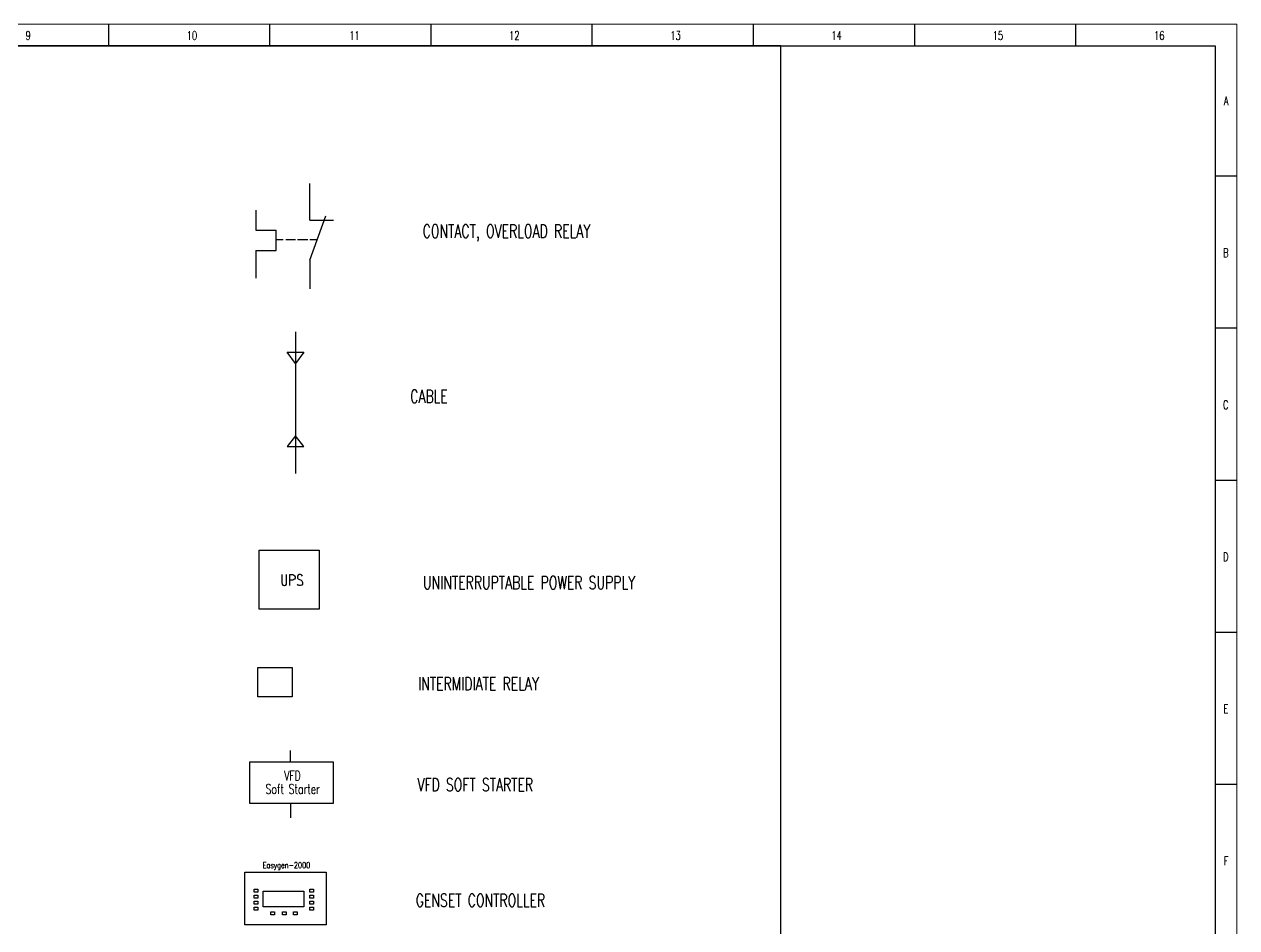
# Model space of a CAD drawing. Header units: millimetres. Extents: x 3292726 to 9250865, y 4220571 to 4816317.
# Drawn here: x 3738059 to 4133169, y 4522017 to 4816317 of the extents above; entities that cross this region are included whole.
import ezdxf
from ezdxf.enums import TextEntityAlignment as Align

# ---------------------------------------------------------------- set-up
doc = ezdxf.new("R2010")
doc.units = ezdxf.units.MM
for name, color, linetype in [('Default', 7, 'Continuous'), ('ELECTRICAL', 7, 'Continuous'), ('FREE-TEXT', 7, 'Continuous'), ('TEG BORDER', 7, 'Continuous')]:
    doc.layers.add(name, color=color, linetype=linetype)
doc.styles.add('HZTXT', font='simplexs.shx', dxfattribs={"width": 0.7, "bigfont": 'hztxt.shx'})
doc.styles.get("Standard").update_dxf_attribs({"font": 'romanc.SHX', "width": 0.75, "bigfont": 'hztxt.shx'})
doc.styles.add('TEG BORDER', font='txt_qlt.shx', dxfattribs={"width": 0.7, "bigfont": 'hztxt.shx'})

# ---------------------------------------------------------------- blocks, each defined once
blk = doc.blocks.new('TEG BORDER A2')
for p, q in [((334.12, 420), (334.12, 415)), ((371.25, 420), (371.25, 415)), ((408.37, 420), (408.37, 415)), ((445.5, 420), (445.5, 415)), ((482.62, 420), (482.62, 415)), ((519.75, 420), (519.75, 415)), ((556.87, 420), (556.87, 415)), ((594, 385), (589, 385)), ((594, 350), (589, 350)), ((594, 315), (589, 315)), ((594, 280), (589, 280)), ((594, 245), (589, 245))]:
    blk.add_line(p, q)
at = {"linetype": 'Continuous'}
blk.add_line((489, 415), (5, 415), dxfattribs=at)
at = {"color": 5, "lineweight": 15}
blk.add_lwpolyline([(0, 420), (594, 420), (594, 0), (0, 0)], close=True, dxfattribs=at)
blk.add_lwpolyline([(5, 415), (589, 415), (589, 5), (5, 5)], close=True)
at = {"layer": 'TEG BORDER'}
blk.add_line((489, 116), (489, 415), dxfattribs=at)
at = {"char_height": 2, "width": 2, "style": 'TEG BORDER'}
for s, insert, attachment_point in [('9', (315.05, 418.41), 1), ('\\pi2.2204e-016;10', (352.17, 418.41), 1), ('\\pi0.3;11', (389.3, 418.41), 1), ('\\pi2.2204e-016;12', (426.42, 418.41), 1), ('\\pi2.2204e-016;13', (463.55, 418.41), 1), ('\\pi-0.033333;14', (500.67, 418.41), 1), ('\\pi2.2204e-016;15', (537.8, 418.41), 1), ('\\pi0.033333;16', (574.92, 418.41), 1), ('A', (592.09, 403.39), 3), ('B', (592.09, 368.39), 3), ('C', (592.09, 333.39), 3), ('D', (592.09, 298.39), 3), ('E', (592.09, 263.39), 3), ('F', (592.09, 228.39), 3)]:
    blk.add_mtext(s, dxfattribs=dict(at, insert=insert, attachment_point=attachment_point))

msp = doc.modelspace()

# ---------------------------------------------------------------- linework, layer by layer
at = {"layer": 'Default', "color": 7, "linetype": 'Continuous', "lineweight": -3}
for points in [[(3831104, 4752521), (3831104, 4764418)], [(3813486, 4755724), (3813486, 4749203)], [(3831104, 4739479), (3836366, 4753893)], [(3831104, 4752521), (3838883, 4752521)], [(3813486, 4749203), (3820121, 4749203)], [(3813486, 4742568), (3820121, 4742568), (3820121, 4749203)], [(3822409, 4746114), (3820121, 4746114)], [(3826413, 4746114), (3823324, 4746114)], [(3830417, 4746114), (3827100, 4746114)], [(3833506, 4746114), (3831104, 4746114)], [(3813486, 4742568), (3813486, 4733645)], [(3831104, 4739479), (3831104, 4730098)], [(3826413, 4716136), (3826413, 4670033)], [(3823782, 4709501), (3829159, 4709501), (3826413, 4705840), (3823782, 4709501)], [(3823782, 4678728), (3829159, 4678728), (3826413, 4682274), (3823782, 4678728)], [(3814630, 4645022), (3834192, 4645022), (3834192, 4625803), (3814630, 4625803), (3814630, 4645022)], [(3821952, 4637128), (3821952, 4634497), (3822066, 4633925), (3822295, 4633582), (3822752, 4633468), (3822867, 4633468), (3823324, 4633582), (3823553, 4633925), (3823553, 4634497), (3823553, 4637128)], [(3824583, 4633468), (3824583, 4637128), (3825612, 4637128), (3825956, 4636900), (3826070, 4636671), (3826299, 4636328), (3826299, 4635870), (3826070, 4635527), (3825956, 4635412), (3825612, 4635184), (3824583, 4635184)], [(3828701, 4636556), (3828472, 4636900), (3828129, 4637128), (3827672, 4637128), (3827328, 4636900), (3827100, 4636556), (3827100, 4636213), (3827100, 4635870), (3827328, 4635641), (3827557, 4635527), (3828244, 4635184), (3828472, 4635069), (3828587, 4634840), (3828701, 4634497), (3828701, 4633925), (3828472, 4633582), (3828129, 4633468), (3827672, 4633468), (3827328, 4633582), (3827100, 4633925)], [(3814172, 4606812), (3825384, 4606812), (3825384, 4597203), (3814172, 4597203), (3814172, 4606812)]]:
    msp.add_lwpolyline(points, dxfattribs=at)
at = {"layer": 'ELECTRICAL'}
for p, q in [((3824863, 4576037), (3824863, 4579782)), ((3824863, 4562454), (3824863, 4557829))]:
    msp.add_line(p, q, dxfattribs=at)
at = {"layer": 'ELECTRICAL', "lineweight": -3}
msp.add_lwpolyline([(3811551, 4576037), (3838717, 4576037), (3838717, 4562454), (3811551, 4562454)], close=True, dxfattribs=at)
at = {"layer": 'FREE-TEXT'}
for points in [[(3809908, 4540114), (3836428, 4540114), (3836428, 4522949), (3809908, 4522949)], [(3813006, 4534570), (3814165, 4534570), (3814165, 4533551), (3813006, 4533551)], [(3813006, 4532625), (3814165, 4532625), (3814165, 4531606), (3813006, 4531606)], [(3815925, 4533968), (3829134, 4533968), (3829134, 4528873), (3815925, 4528873)], [(3831129, 4534570), (3832287, 4534570), (3832287, 4533551), (3831129, 4533551)], [(3831129, 4532625), (3832287, 4532625), (3832287, 4531606), (3831129, 4531606)], [(3813006, 4530680), (3814165, 4530680), (3814165, 4529661), (3813006, 4529661)], [(3813006, 4528734), (3814165, 4528734), (3814165, 4527715), (3813006, 4527715)], [(3831129, 4530680), (3832287, 4530680), (3832287, 4529661), (3831129, 4529661)], [(3831129, 4528734), (3832287, 4528734), (3832287, 4527715), (3831129, 4527715)], [(3818428, 4527252), (3819587, 4527252), (3819587, 4526233), (3818428, 4526233)], [(3822228, 4527252), (3823387, 4527252), (3823387, 4526233), (3822228, 4526233)], [(3825844, 4527252), (3827002, 4527252), (3827002, 4526233), (3825844, 4526233)]]:
    msp.add_lwpolyline(points, close=True, dxfattribs=at)

# ---------------------------------------------------------------- block references
at = {"xscale": 1414.88734581748, "yscale": 1414.88734581748, "zscale": 1414.88734581748}
msp.add_blockref('TEG BORDER A2', (3292726, 4222064), dxfattribs=at)

# ---------------------------------------------------------------- texts
at = {"insert": (3815720, 4543335), "char_height": 1867.48, "attachment_point": 1}
msp.add_mtext_dynamic_manual_height_columns('Easygen-2000', width=6.17, gutter_width=12.5, heights=[0], dxfattribs=at)
at = {"layer": 'ELECTRICAL', "lineweight": -3, "style": 'HZTXT', "width": 0.7}
for s, height, p in [('CONTACT, OVERLOAD RELAY', 4244.66, (3895208, 4748917)), ('CABLE', 4244.7, (3869953, 4695132)), ('UNINTERRUPTABLE POWER SUPPLY', 4244.66, (3902566, 4634444)), ('INTERMIDIATE RELAY', 4244.66, (3886082, 4601511)), ('VFD SOFT STARTER', 4244.66, (3885021, 4568621)), ('GENSET CONTROLLER', 4244.66, (3886719, 4530946))]:
    msp.add_text(s, height=height, dxfattribs=at).set_placement(p, align=Align.MIDDLE_CENTER)
at = {"layer": 'ELECTRICAL', "linetype": 'Continuous', "style": 'HZTXT', "width": 0.7}
for s, height, p in [('VFD', 3169.5, (3825453, 4571516)), ('Soft Starter', 3169.46, (3825547, 4567200))]:
    msp.add_text(s, height=height, dxfattribs=at).set_placement(p, align=Align.MIDDLE_CENTER)

doc.saveas('drawing.dxf')
